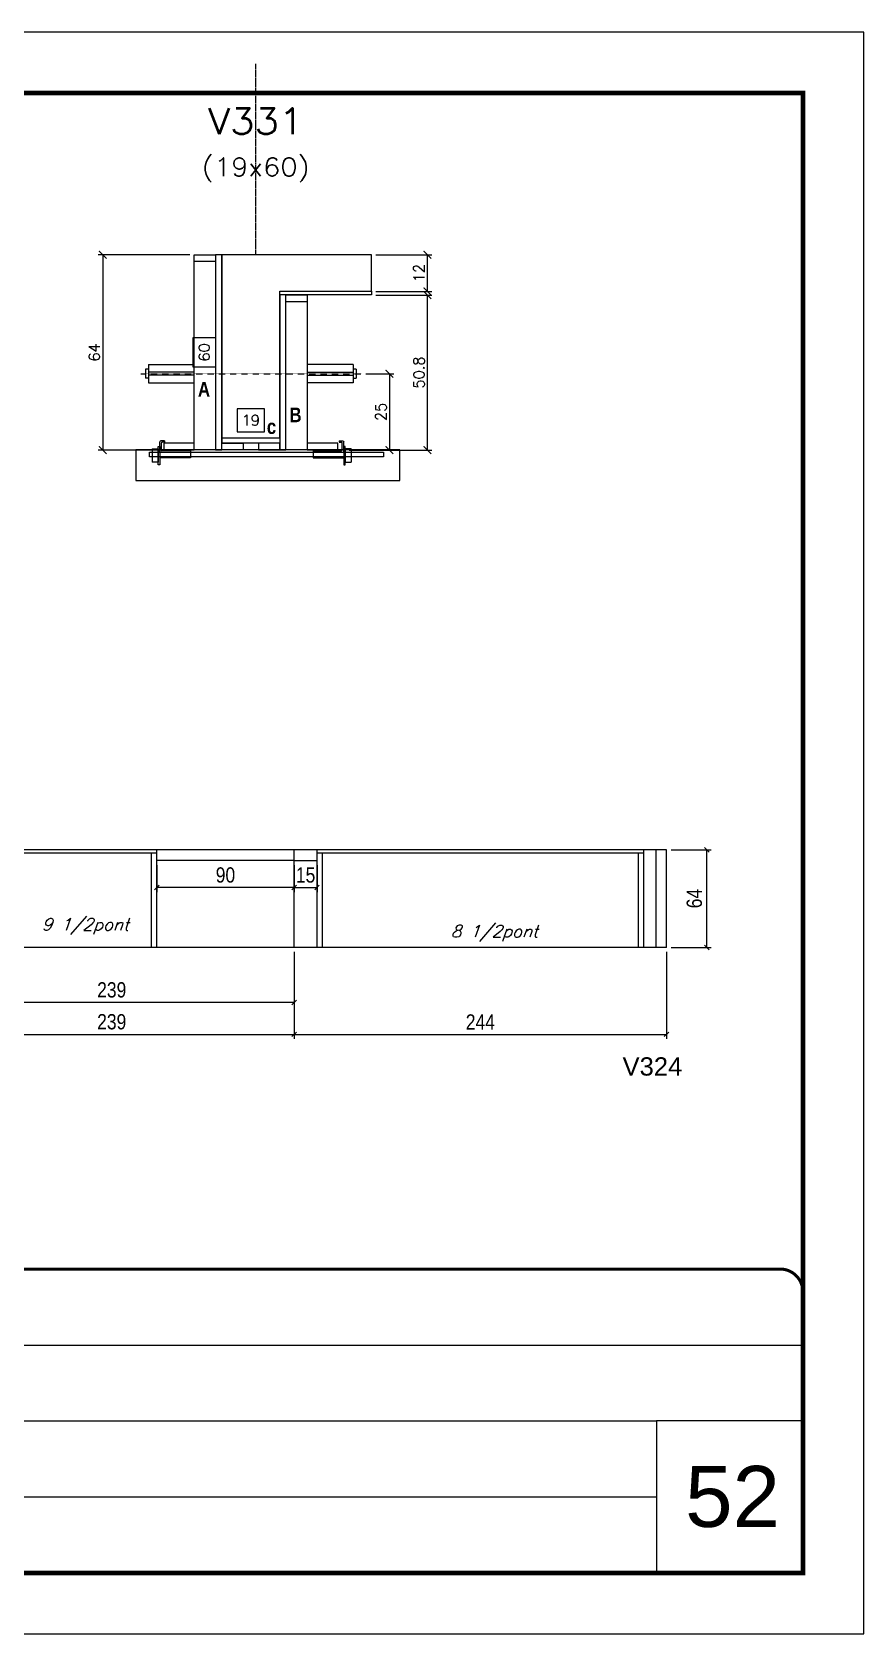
# Model space of a CAD drawing. Extents: x 137137 to 143418, y 10464 to 34486.
# Drawn here: x 142832 to 143377, y 19653 to 20703 of the extents above; entities that cross this region are included whole.
import ezdxf
from ezdxf.enums import TextEntityAlignment as Align

# ---------------------------------------------------------------- set-up
doc = ezdxf.new("R2010")
doc.units = 0
for name, pattern in [('CONTINUO', [0]), ('DASHED', [0.75, 0.5, -0.25]), ('HIDDEN', [0.375, 0.25, -0.125])]:
    doc.linetypes.add(name, pattern=pattern)
for name, color, linetype in [('5', 5, 'Continuous'), ('barrote', 251, 'Continuous'), ('COTA', 241, 'Continuous'), ('Cota Seção (2x)', 4, 'Continuous'), ('detalhes', 4, 'Continuous'), ('Painéis', 200, 'Continuous'), ('presilha', 1, 'Continuous'), ('SARR_2.2x7', 40, 'Continuous'), ('SARR_3.5x7', 81, 'Continuous'), ('TENSOR', 3, 'Continuous'), ('texto', 7, 'Continuous'), ('Texto de Titulo', 7, 'Continuous'), ('Texto Qtd Sarr', 242, 'Continuous')]:
    doc.layers.add(name, color=color, linetype=linetype)
for name, color, linetype, lineweight in [('CARIMBO', 255, 'Continuous', 9), ('CONCRETO', 251, 'Continuous', 25), ('Folhas', 255, 'Continuous', 9), ('Madeira', 126, 'Continuous', 18), ('SARRAFO DE PRESSAO', 251, 'DASHED', 9), ('SCO-___-LAJ', 2, 'Continuous', 0), ('Texto Seção', 7, 'Continuous', 15)]:
    doc.layers.add(name, color=color, linetype=linetype, lineweight=lineweight)
doc.styles.add('ARIAL', font='arial.ttf')
doc.styles.add('COTA TECNICA', font='techl___.ttf', dxfattribs={"height": 10})
doc.styles.add('Romans', font='romans.shx')
doc.styles.get("Standard").update_dxf_attribs({"font": 'arial.ttf'})
doc.styles.add('TECNICA', font='techb___.ttf', dxfattribs={"height": 10})
doc.dimstyles.new('Cota Seção (2x)', dxfattribs={"dimtxt": 7, "dimasz": 5, "dimexe": 3, "dimexo": 3, "dimgap": 2, "dimtad": 3, "dimdec": 1, "dimlfac": 0.5, "dimzin": 12, "dimdsep": 46, "dimtxsty": 'Romans', "dimblk": 'ARCHTICK', "dimcen": 0, "dimclrd": 4, "dimclre": 4, "dimclrt": 1, "dimadec": 1, "dimazin": 3, "dimtfac": 1, "dimtdec": 1, "dimtmove": 0, "dimatfit": 3, "dimldrblk": 'OBLIQUE', "dimfxl": 1, "dimtolj": 1, "dimtzin": 12, "dimarcsym": 0})
doc.dimstyles.new('Cota Seção interna', dxfattribs={"dimtxt": 7, "dimasz": 6, "dimexe": 0.18, "dimexo": 2, "dimgap": -4, "dimtad": 3, "dimdec": 1, "dimlfac": 0.5, "dimzin": 12, "dimdsep": 46, "dimtxsty": 'Romans', "dimblk": 'ARCHTICK', "dimcen": 0.09, "dimse1": 1, "dimse2": 1, "dimsd1": 1, "dimsd2": 1, "dimclrd": 180, "dimclre": 5, "dimclrt": 1, "dimadec": 0, "dimazin": 3, "dimtfac": 1, "dimtdec": 1, "dimtofl": 0, "dimtmove": 0, "dimatfit": 3, "dimldrblk": 'ARCHTICK', "dimfxl": 1, "dimtolj": 1, "dimtzin": 0, "dimarcsym": 0})
doc.dimstyles.new('PAINEL', dxfattribs={"dimtxt": 10, "dimasz": 3, "dimexe": 3, "dimexo": 3, "dimgap": 3, "dimtad": 1, "dimdec": 1, "dimzin": 12, "dimdsep": 46, "dimtxsty": 'COTA TECNICA', "dimblk1": 'OBLIQUE', "dimblk2": 'OBLIQUE', "dimsah": 1, "dimcen": 0.9, "dimclrd": 4, "dimclre": 4, "dimclrt": 240, "dimadec": 1, "dimazin": 3, "dimtfac": 1, "dimtdec": 1, "dimtmove": 0, "dimatfit": 3, "dimfxl": 1, "dimtolj": 1, "dimtzin": 12, "dimarcsym": 0})

# ---------------------------------------------------------------- blocks, each defined once
blk = doc.blocks.new('9999999999')
at = {"color": 30, "linetype": 'CONTINUO'}
for p, q in [((98564.6, 34379.6), (99584, 34379.6)), ((98564.6, 34329.8), (99488, 34329.8)), ((99584, 34329.8), (99488, 34329.8)), ((99488, 34329.8), (99488, 34230.2)), ((98564.6, 34280), (99488, 34280))]:
    blk.add_line(p, q, dxfattribs=at)
at = {"color": 30, "linetype": 'CONTINUO', "const_width": 2}
blk.add_lwpolyline([(99584, 34230.2), (99584, 34414.4, 0.414214), (99569, 34429.4), (98229, 34429.4, 0.414214), (98214, 34414.4), (98214, 34245.2, 0.414214), (98229, 34230.2), (99584, 34230.2)], format="xyb", dxfattribs=at)
at = {"layer": 'Folhas'}
blk.add_lwpolyline([(98139, 34190.2), (99624, 34190.2), (99624, 35240.2), (98139, 35240.2)], close=True, dxfattribs=at)
at = {"layer": 'Folhas', "color": 30, "const_width": 3}
blk.add_lwpolyline([(98214, 34230.2), (99584, 34230.2), (99584, 35200.2), (98214, 35200.2)], close=True, dxfattribs=at)
blk = doc.blocks.new('_Oblique')
at = {"color": 0, "linetype": 'ByBlock', "lineweight": -2}
blk.add_line((-0.5, -0.5), (0.5, 0.5), dxfattribs=at)
blk = doc.blocks.new('*D1485')
at = {"layer": 'COTA', "color": 4, "lineweight": -2, "ltscale": 25, "transparency": 16777216}
for p, q in [((142765, 20099.9), (142765, 20042.9)), ((143004, 20099.9), (143004, 20042.9)), ((142765, 20045.9), (143004, 20045.9))]:
    blk.add_line(p, q, dxfattribs=at)
at = {"layer": 'Defpoints', "color": 0, "ltscale": 25, "transparency": 16777216}
for p in [(142765, 20102.9), (143004, 20102.9), (143004, 20045.9)]:
    blk.add_point(p, dxfattribs=at)
at = {"layer": 'COTA', "color": 4, "lineweight": -2, "ltscale": 25, "transparency": 16777216, "xscale": 3, "yscale": 3, "zscale": 3, "rotation": 180}
blk.add_blockref('_Oblique', (142765, 20045.9), dxfattribs=at)
at = {"layer": 'COTA', "color": 4, "lineweight": -2, "ltscale": 25, "transparency": 16777216, "xscale": 3, "yscale": 3, "zscale": 3}
blk.add_blockref('_Oblique', (143004, 20045.9), dxfattribs=at)
at = {"layer": 'COTA', "color": 240, "ltscale": 25, "transparency": 16777216, "insert": (142884.5, 20054.1), "char_height": 10, "attachment_point": 5, "style": 'COTA TECNICA'}
blk.add_mtext('\\A1;239', dxfattribs=at)
blk = doc.blocks.new('*D1486')
at = {"layer": 'COTA', "color": 4, "lineweight": -2, "ltscale": 25, "transparency": 16777216}
for p, q in [((143004, 20099.9), (143004, 20042.9)), ((143248, 20099.9), (143248, 20042.9)), ((143004, 20045.9), (143248, 20045.9))]:
    blk.add_line(p, q, dxfattribs=at)
at = {"layer": 'Defpoints', "color": 0, "ltscale": 25, "transparency": 16777216}
for p in [(143004, 20102.9), (143248, 20102.9), (143248, 20045.9)]:
    blk.add_point(p, dxfattribs=at)
at = {"layer": 'COTA', "color": 4, "lineweight": -2, "ltscale": 25, "transparency": 16777216, "xscale": 3, "yscale": 3, "zscale": 3, "rotation": 180}
blk.add_blockref('_Oblique', (143004, 20045.9), dxfattribs=at)
at = {"layer": 'COTA', "color": 4, "lineweight": -2, "ltscale": 25, "transparency": 16777216, "xscale": 3, "yscale": 3, "zscale": 3}
blk.add_blockref('_Oblique', (143248, 20045.9), dxfattribs=at)
at = {"layer": 'COTA', "color": 240, "ltscale": 25, "transparency": 16777216, "insert": (143126, 20054), "char_height": 10, "attachment_point": 5, "style": 'COTA TECNICA'}
blk.add_mtext('\\A1;244', dxfattribs=at)
blk = doc.blocks.new('*D1487')
at = {"layer": 'COTA', "color": 4, "lineweight": -2, "ltscale": 25, "transparency": 16777216}
for p, q in [((142765, 20099.9), (142765, 20063.8)), ((143004, 20099.9), (143004, 20063.8)), ((143004, 20066.8), (142765, 20066.8))]:
    blk.add_line(p, q, dxfattribs=at)
at = {"layer": 'Defpoints', "color": 0, "ltscale": 25, "transparency": 16777216}
for p in [(142765, 20102.9), (143004, 20102.9), (142765, 20066.8)]:
    blk.add_point(p, dxfattribs=at)
at = {"layer": 'COTA', "color": 4, "lineweight": -2, "ltscale": 25, "transparency": 16777216, "xscale": 3, "yscale": 3, "zscale": 3, "rotation": 180}
blk.add_blockref('_Oblique', (142765, 20066.8), dxfattribs=at)
at = {"layer": 'COTA', "color": 4, "lineweight": -2, "ltscale": 25, "transparency": 16777216, "xscale": 3, "yscale": 3, "zscale": 3}
blk.add_blockref('_Oblique', (143004, 20066.8), dxfattribs=at)
at = {"layer": 'COTA', "color": 240, "ltscale": 25, "transparency": 16777216, "insert": (142884.5, 20075), "char_height": 10, "attachment_point": 5, "style": 'COTA TECNICA'}
blk.add_mtext('\\A1;239', dxfattribs=at)
blk = doc.blocks.new('*D1491')
at = {"layer": 'COTA', "color": 4, "lineweight": -2, "ltscale": 25, "transparency": 16777216}
for p, q in [((143251, 20166.9), (143277.3, 20166.9)), ((143274.3, 20102.9), (143274.3, 20166.9)), ((143251, 20102.9), (143277.3, 20102.9))]:
    blk.add_line(p, q, dxfattribs=at)
at = {"layer": 'Defpoints', "color": 0, "ltscale": 25, "transparency": 16777216}
for p in [(143248, 20166.9), (143274.3, 20166.9), (143248, 20102.9)]:
    blk.add_point(p, dxfattribs=at)
at = {"layer": 'COTA', "color": 4, "lineweight": -2, "ltscale": 25, "transparency": 16777216, "xscale": 3, "yscale": 3, "zscale": 3}
for p, rotation in [((143274.3, 20166.9), 90), ((143274.3, 20102.9), 270)]:
    blk.add_blockref('_Oblique', p, dxfattribs=dict(at, rotation=rotation))
at = {"layer": 'COTA', "color": 240, "ltscale": 25, "transparency": 16777216, "insert": (143266.2, 20134.9), "char_height": 10, "attachment_point": 5, "rotation": 90, "style": 'COTA TECNICA'}
blk.add_mtext('\\A1;64', dxfattribs=at)
blk = doc.blocks.new('titulo1')
at = {"layer": 'Defpoints', "color": 252, "linetype": 'HIDDEN', "ltscale": 2}
blk.add_line((0, 0), (0, 125), dxfattribs=at)
at = {"layer": 'Defpoints', "style": 'Romans', "oblique": 15}
blk.add_attdef('FOLHA', text='', height=10, dxfattribs=at).set_placement((0, 15.6), align=Align.MIDDLE_CENTER)
at = {"layer": 'Texto Qtd Sarr', "color": 3, "style": 'Romans', "oblique": 15}
for tag, height, p in [('TITULO', 17, (0, 71.4)), ('SEÇÃO', 12, (0, 41.5))]:
    blk.add_attdef(tag, text='', height=height, dxfattribs=at).set_placement(p, align=Align.MIDDLE_CENTER)
blk = doc.blocks.new('_ArchTick')
at = {"color": 0, "linetype": 'ByBlock', "const_width": 0.15}
blk.add_lwpolyline([(-0.5, -0.5), (0.5, 0.5)], dxfattribs=at)
blk = doc.blocks.new('*D1474')
at = {"layer": 'COTA', "color": 4, "lineweight": -2, "transparency": 16777216}
for p, q in [((143057.6, 20530.5), (143094.3, 20530.5)), ((143091.3, 20428.9), (143091.3, 20530.5)), ((143040, 20428.9), (143094.3, 20428.9))]:
    blk.add_line(p, q, dxfattribs=at)
at = {"layer": 'Defpoints', "color": 0, "transparency": 16777216}
for p in [(143054.6, 20530.5), (143091.3, 20530.5), (143037, 20428.9)]:
    blk.add_point(p, dxfattribs=at)
at = {"layer": 'COTA', "color": 4, "lineweight": -2, "transparency": 16777216, "xscale": 5, "yscale": 5, "zscale": 5}
for p, rotation in [((143091.3, 20530.5), 90), ((143091.3, 20428.9), 270)]:
    blk.add_blockref('_ArchTick', p, dxfattribs=dict(at, rotation=rotation))
at = {"layer": 'COTA', "color": 1, "transparency": 16777216, "insert": (143085.8, 20479.7), "char_height": 7, "attachment_point": 5, "rotation": 90, "style": 'Romans'}
blk.add_mtext('\\A1;50.8', dxfattribs=at)
blk = doc.blocks.new('*D1475')
at = {"layer": 'COTA', "color": 4, "lineweight": -2, "transparency": 16777216}
for p, q in [((143057.6, 20556.9), (143094.3, 20556.9)), ((143091.3, 20532.9), (143091.3, 20556.9)), ((143057.6, 20532.9), (143094.3, 20532.9))]:
    blk.add_line(p, q, dxfattribs=at)
at = {"layer": 'Defpoints', "color": 0, "transparency": 16777216}
for p in [(143054.6, 20556.9), (143091.3, 20556.9), (143054.6, 20532.9)]:
    blk.add_point(p, dxfattribs=at)
at = {"layer": 'COTA', "color": 4, "lineweight": -2, "transparency": 16777216, "xscale": 5, "yscale": 5, "zscale": 5}
for p, rotation in [((143091.3, 20556.9), 90), ((143091.3, 20532.9), 270)]:
    blk.add_blockref('_ArchTick', p, dxfattribs=dict(at, rotation=rotation))
at = {"layer": 'COTA', "color": 1, "transparency": 16777216, "insert": (143085.8, 20544.9), "char_height": 7, "attachment_point": 5, "rotation": 90, "style": 'Romans'}
blk.add_mtext('\\A1;12', dxfattribs=at)
blk = doc.blocks.new('*D1476')
at = {"layer": 'Cota Seção (2x)', "color": 180, "lineweight": -2, "transparency": 16777216}
for p, q in [((142952.6, 20502.4), (142937.6, 20502.4)), ((142937.6, 20502.4), (142937.6, 20483.4)), ((142952.6, 20483.4), (142952.6, 20502.4)), ((142937.6, 20483.4), (142952.6, 20483.4))]:
    blk.add_line(p, q, dxfattribs=at)
at = {"layer": 'Defpoints', "color": 0, "transparency": 16777216}
for p in [(142956.6, 20556.9), (142994.6, 20556.9), (142994.6, 20436.9)]:
    blk.add_point(p, dxfattribs=at)
at = {"layer": 'Cota Seção (2x)', "color": 1, "transparency": 16777216, "insert": (142945.1, 20492.9), "char_height": 7, "attachment_point": 5, "rotation": 90, "style": 'Romans'}
blk.add_mtext('\\A1;60', dxfattribs=at)
blk = doc.blocks.new('PRESILHA METÁLICA 1')
at = {"layer": 'presilha'}
for p, q in [((7.5, 10.6), (7.5, 19.9)), ((12, 21), (8.6, 21)), ((9, 11.6), (9, 18.9)), ((12, 19.5), (9.6, 19.5)), ((12, 21), (12, 19.5)), ((0, 13), (6, 13)), ((0, 13), (0, 0)), ((6, 0), (0, 0)), ((6, 15.5), (7.5, 15.5)), ((6, -2.5), (6, 15.5)), ((6, 13), (6, 0)), ((7.5, 15.5), (7.5, -2.5)), ((37.5, 4.1), (7.5, 4.1)), ((37.5, 11), (9.6, 11)), ((37.5, 11), (37.5, 4.1)), ((7.5, -2.5), (6, -2.5))]:
    blk.add_line(p, q, dxfattribs=at)
for centre, radius, start, end in [((8.6, 19.9), 1.14, 90, 180), ((9.6, 18.9), 0.57, 90, 180), ((9.6, 11.6), 0.57, 180, 270)]:
    blk.add_arc(centre, radius, start, end, dxfattribs=at)
blk = doc.blocks.new('*D1477')
at = {"layer": 'Cota Seção (2x)', "color": 180, "lineweight": -2, "transparency": 16777216}
for p, q in [((142984.6, 20455.9), (142966.6, 20455.9)), ((142966.6, 20455.9), (142966.6, 20440.9)), ((142984.6, 20440.9), (142984.6, 20455.9)), ((142966.6, 20440.9), (142984.6, 20440.9))]:
    blk.add_line(p, q, dxfattribs=at)
at = {"layer": 'Defpoints', "color": 0, "transparency": 16777216}
for p in [(142994.6, 20436.9), (142956.6, 20428.9), (142994.6, 20428.9)]:
    blk.add_point(p, dxfattribs=at)
at = {"layer": 'Cota Seção (2x)', "color": 1, "transparency": 16777216, "insert": (142975.6, 20448.4), "char_height": 7, "attachment_point": 5, "style": 'Romans'}
blk.add_mtext('\\A1;19', dxfattribs=at)
blk = doc.blocks.new('*D1478')
at = {"layer": 'COTA', "color": 4, "lineweight": -2, "transparency": 16777216}
for p, q in [((142935.6, 20556.9), (142875.6, 20556.9)), ((142878.6, 20556.9), (142878.6, 20428.9)), ((142935.6, 20428.9), (142875.6, 20428.9))]:
    blk.add_line(p, q, dxfattribs=at)
at = {"layer": 'Defpoints', "color": 0, "transparency": 16777216}
for p in [(142938.6, 20556.9), (142878.6, 20428.9), (142938.6, 20428.9)]:
    blk.add_point(p, dxfattribs=at)
at = {"layer": 'COTA', "color": 4, "lineweight": -2, "transparency": 16777216, "xscale": 5, "yscale": 5, "zscale": 5}
for p, rotation in [((142878.6, 20556.9), 90), ((142878.6, 20428.9), 270)]:
    blk.add_blockref('_ArchTick', p, dxfattribs=dict(at, rotation=rotation))
at = {"layer": 'COTA', "color": 1, "transparency": 16777216, "insert": (142873.1, 20492.9), "char_height": 7, "attachment_point": 5, "rotation": 90, "style": 'Romans'}
blk.add_mtext('\\A1;64', dxfattribs=at)
blk = doc.blocks.new('*D1479')
at = {"layer": 'COTA', "color": 4, "lineweight": -2, "transparency": 16777216}
for p, q in [((143050.9, 20478.9), (143069.4, 20478.9)), ((143066.4, 20478.9), (143066.4, 20428.9)), ((143050.9, 20428.9), (143069.4, 20428.9))]:
    blk.add_line(p, q, dxfattribs=at)
at = {"layer": 'Defpoints', "color": 0, "transparency": 16777216}
for p in [(143047.9, 20478.9), (143047.9, 20428.9), (143066.4, 20428.9)]:
    blk.add_point(p, dxfattribs=at)
at = {"layer": 'COTA', "color": 4, "lineweight": -2, "transparency": 16777216, "xscale": 5, "yscale": 5, "zscale": 5}
for p, rotation in [((143066.4, 20478.9), 90), ((143066.4, 20428.9), 270)]:
    blk.add_blockref('_ArchTick', p, dxfattribs=dict(at, rotation=rotation))
at = {"layer": 'COTA', "color": 1, "transparency": 16777216, "insert": (143060.9, 20453.9), "char_height": 7, "attachment_point": 5, "rotation": 90, "style": 'Romans'}
blk.add_mtext('\\A1;25', dxfattribs=at)
blk = doc.blocks.new('*D1780')
at = {"layer": 'COTA', "color": 4, "lineweight": -2, "ltscale": 25, "transparency": 16777216}
for p, q in [((142914, 20156.9), (142914, 20139.2)), ((143004, 20156.9), (143004, 20139.2)), ((143004, 20142.2), (142914, 20142.2))]:
    blk.add_line(p, q, dxfattribs=at)
at = {"layer": 'Defpoints', "color": 0, "ltscale": 25, "transparency": 16777216}
for p in [(142914, 20159.9), (143004, 20159.9), (142914, 20142.2)]:
    blk.add_point(p, dxfattribs=at)
at = {"layer": 'COTA', "color": 4, "lineweight": -2, "ltscale": 25, "transparency": 16777216, "xscale": 3, "yscale": 3, "zscale": 3, "rotation": 180}
blk.add_blockref('_Oblique', (142914, 20142.2), dxfattribs=at)
at = {"layer": 'COTA', "color": 4, "lineweight": -2, "ltscale": 25, "transparency": 16777216, "xscale": 3, "yscale": 3, "zscale": 3}
blk.add_blockref('_Oblique', (143004, 20142.2), dxfattribs=at)
at = {"layer": 'COTA', "color": 240, "ltscale": 25, "transparency": 16777216, "insert": (142959, 20150.3), "char_height": 10, "attachment_point": 5, "style": 'COTA TECNICA'}
blk.add_mtext('\\A1;90', dxfattribs=at)
blk = doc.blocks.new('*D1781')
at = {"layer": 'COTA', "color": 4, "lineweight": -2, "ltscale": 25, "transparency": 16777216}
for p, q in [((143004, 20156.9), (143004, 20139.2)), ((143019, 20156.9), (143019, 20139.2)), ((143004, 20142.2), (143019, 20142.2))]:
    blk.add_line(p, q, dxfattribs=at)
at = {"layer": 'Defpoints', "color": 0, "ltscale": 25, "transparency": 16777216}
for p in [(143004, 20159.9), (143019, 20159.9), (143019, 20142.2)]:
    blk.add_point(p, dxfattribs=at)
at = {"layer": 'COTA', "color": 4, "lineweight": -2, "ltscale": 25, "transparency": 16777216, "xscale": 3, "yscale": 3, "zscale": 3, "rotation": 180}
blk.add_blockref('_Oblique', (143004, 20142.2), dxfattribs=at)
at = {"layer": 'COTA', "color": 4, "lineweight": -2, "ltscale": 25, "transparency": 16777216, "xscale": 3, "yscale": 3, "zscale": 3}
blk.add_blockref('_Oblique', (143019, 20142.2), dxfattribs=at)
at = {"layer": 'COTA', "color": 240, "ltscale": 25, "transparency": 16777216, "insert": (143011.5, 20150.3), "char_height": 10, "attachment_point": 5, "style": 'COTA TECNICA'}
blk.add_mtext('\\A1;15', dxfattribs=at)

msp = doc.modelspace()

# ---------------------------------------------------------------- linework, layer by layer
at = {"ltscale": 3}
for p, q in [((142906.58, 20481.91), (142906.58, 20475.91)), ((142908.58, 20481.91), (142906.58, 20481.91)), ((142908.58, 20475.91), (142906.58, 20475.91)), ((142908.58, 20484.91), (142908.58, 20472.91)), ((142908.58, 20484.91), (142938.58, 20484.91)), ((142938.58, 20479.91), (142908.58, 20479.91)), ((142938.58, 20477.91), (142908.58, 20477.91)), ((143042.58, 20484.91), (143012.58, 20484.91)), ((143012.58, 20479.91), (143042.58, 20479.91)), ((143012.58, 20477.91), (143042.58, 20477.91)), ((143042.58, 20484.91), (143042.58, 20472.91)), ((143044.58, 20481.91), (143042.58, 20481.91)), ((143042.58, 20475.91), (143044.58, 20475.91)), ((143044.58, 20481.91), (143044.58, 20475.91)), ((142908.58, 20472.91), (142938.58, 20472.91)), ((143042.58, 20472.91), (143012.58, 20472.91))]:
    msp.add_line(p, q, dxfattribs=at)
at = {"layer": 'barrote'}
msp.add_lwpolyline([(142900.22, 20408.94), (143073.19, 20408.94), (143073.19, 20428.94), (142900.22, 20428.94)], close=True, dxfattribs=at)
at = {"layer": 'CONCRETO'}
msp.add_lwpolyline([(142994.58, 20532.94), (143054.58, 20532.94), (143054.58, 20556.94), (142994.58, 20556.94), (142994.58, 20556.94), (142956.58, 20556.94), (142956.58, 20433.34), (142956.59, 20433.34), (142956.59, 20436.94), (142994.58, 20436.94)], close=True, dxfattribs=at)
at = {"layer": 'Madeira'}
for points in [[(142938.58, 20552.54), (142938.58, 20556.94), (142952.58, 20556.94), (142952.58, 20552.54)], [(142938.58, 20556.94), (142952.58, 20556.94), (142952.58, 20428.94), (142938.58, 20428.94)], [(142998.58, 20526.14), (142998.58, 20530.54), (143012.58, 20530.54), (143012.58, 20526.14)], [(142998.58, 20530.54), (143012.58, 20530.54), (143012.58, 20428.94), (142998.58, 20428.94)], [(142938.58, 20428.94), (142938.58, 20433.34), (142918.58, 20433.34), (142918.58, 20428.94)], [(142956.59, 20428.94), (142956.59, 20433.34), (142970.59, 20433.34), (142970.59, 20428.94)], [(142994.58, 20428.94), (142994.58, 20433.34), (142980.58, 20433.34), (142980.58, 20428.94)], [(143032.58, 20428.94), (143032.58, 20433.34), (143012.58, 20433.34), (143012.58, 20428.94)]]:
    msp.add_lwpolyline(points, close=True, dxfattribs=at)
at = {"layer": 'Painéis', "linetype": 'ByBlock'}
for p, q in [((142928.98, 20166.91), (142032.98, 20166.91)), ((143247.98, 20166.91), (142928.98, 20166.91)), ((143003.98, 20102.91), (143003.98, 20166.91)), ((143247.98, 20102.91), (143247.98, 20166.91)), ((142928.98, 20102.91), (142032.98, 20102.91)), ((143247.98, 20102.91), (142928.98, 20102.91)), ((142928.98, 20102.91), (142928.98, 20102.91))]:
    msp.add_line(p, q, dxfattribs=at)
at = {"layer": 'Painéis'}
for points in [[(142956.58, 20556.94), (142952.58, 20556.94), (142952.58, 20428.94), (142956.58, 20428.94)], [(142994.58, 20530.54), (142994.58, 20532.94), (143054.58, 20532.94), (143054.58, 20530.54)], [(142998.58, 20530.54), (142994.58, 20530.54), (142994.58, 20428.94), (142998.58, 20428.94)], [(142956.59, 20433.34), (142956.59, 20436.94), (142994.58, 20436.94), (142994.58, 20433.34)]]:
    msp.add_lwpolyline(points, close=True, dxfattribs=at)
at = {"layer": 'SARR_2.2x7', "linetype": 'Continuous'}
for p, q in [((142913.98, 20164.71), (142764.98, 20164.71)), ((143232.98, 20164.71), (143018.98, 20164.71)), ((143240.98, 20166.91), (143240.98, 20102.91)), ((143003.98, 20159.91), (142913.98, 20159.91)), ((143003.98, 20159.91), (143018.98, 20159.91))]:
    msp.add_line(p, q, dxfattribs=at)
at = {"layer": 'SARR_3.5x7'}
for p, q in [((142910.48, 20102.91), (142910.48, 20164.71)), ((142913.98, 20102.91), (142913.98, 20166.91)), ((143018.98, 20102.91), (143018.98, 20166.91)), ((143022.48, 20102.91), (143022.48, 20164.71)), ((143229.48, 20164.71), (143229.48, 20102.91)), ((143232.98, 20166.91), (143232.98, 20102.91))]:
    msp.add_line(p, q, dxfattribs=at)
at = {"layer": 'SCO-___-LAJ', "color": 1}
msp.add_lwpolyline([(142909.22, 20427.6), (143062.53, 20427.6), (143062.53, 20424.4), (142909.22, 20424.4)], close=True, dxfattribs=at)
at = {"layer": 'TENSOR', "linetype": 'HIDDEN', "ltscale": 0.5}
msp.add_line((142903.58, 20478.91), (143047.89, 20478.91), dxfattribs=at)

# ---------------------------------------------------------------- block references
at = {"layer": 'presilha', "yscale": 0.6666666666666666, "zscale": 0.6666666666666666}
for p, xscale in [((142911.01, 20420.97), 0.6666666666666666), ((143041.45, 20420.97), -0.6666666666666666)]:
    msp.add_blockref('PRESILHA METÁLICA 1', p, dxfattribs=dict(at, xscale=xscale))
at = {"layer": 'SARRAFO DE PRESSAO', "color": 6, "linetype": 'ByBlock'}
msp.add_blockref('9999999999', (43753.31, -14537.33), dxfattribs=at)
at = {"layer": 'Texto Seção'}
ref = msp.add_blockref('titulo1', (142978.83, 20556.94), dxfattribs=at)
ref.add_attrib('TITULO', 'V331', dxfattribs={"layer": 'Texto de Titulo', "color": 7, "height": 17, "style": 'Romans', "width": 1.1}).set_placement((142978.83, 20644.44), align=Align.MIDDLE_CENTER)
ref.add_attrib('SEÇÃO', '(19x60)', dxfattribs={"layer": 'Texto de Titulo', "color": 7, "height": 12, "style": 'Romans', "width": 1.1}).set_placement((142978.83, 20614.44), align=Align.MIDDLE_CENTER)

# ---------------------------------------------------------------- texts
at = {"layer": '5', "linetype": 'Continuous'}
msp.add_text('V324', height=12, rotation=0.00004, dxfattribs=at).set_placement((143219.14, 20018.86))
at = {"layer": 'CARIMBO', "style": 'ARIAL'}
msp.add_text('52', height=40, dxfattribs=at).set_placement((143260.15, 19723.02))
at = {"layer": 'detalhes', "style": 'TECNICA'}
for s, p in [('A', (142940.98, 20463.97)), ('B', (143000.94, 20447.13)), ('c', (142986.1, 20439.43))]:
    msp.add_text(s, height=9.6, dxfattribs=at).set_placement(p)
at = {"layer": 'texto', "color": 2, "char_height": 8, "attachment_point": 5, "style": 'Romans'}
for s, insert in [('{\\Q19;\\C256;9 1/2pont}', (142867.16, 20116.61)), ('{\\Q19;\\C256;8 1/2pont}', (143135.17, 20112.18))]:
    msp.add_mtext(s, dxfattribs=dict(at, insert=insert))

# ---------------------------------------------------------------- dimensions: what is measured, and where the dimension line sits
at = {"layer": 'COTA'}
for base, p1, p2, picture, middle in [((142878.61, 20428.94), (142938.58, 20556.94), (142938.58, 20428.94), '*D1478', (142873.11, 20492.94)), ((143091.3, 20556.94), (143054.58, 20532.94), (143054.58, 20556.94), '*D1475', (143085.8, 20544.94)), ((143091.3, 20530.54), (143036.98, 20428.94), (143054.58, 20530.54), '*D1474', (143085.8, 20479.74)), ((143066.44, 20428.94), (143047.89, 20478.91), (143047.89, 20428.94), '*D1479', (143060.94, 20453.92))]:
    dim = msp.add_linear_dim(base=base, p1=p1, p2=p2, angle=90, dimstyle='Cota Seção (2x)', dxfattribs=at)
    dim.commit()
    dim.dimension.update_dxf_attribs({"geometry": picture, "text_midpoint": middle})
at = {"layer": 'COTA', "ltscale": 25}
dim = msp.add_linear_dim(base=(143274.27, 20166.91), p1=(143247.98, 20102.91), p2=(143247.98, 20166.91), angle=90, dimstyle='PAINEL', dxfattribs=at)
dim.commit()
dim.dimension.update_dxf_attribs({"geometry": '*D1491', "text_midpoint": (143266.17, 20134.91)})
for base, p1, p2, picture, middle in [((142913.98, 20142.16), (143003.98, 20159.91), (142913.98, 20159.91), '*D1780', (142958.98, 20150.3)), ((142764.98, 20066.78), (143003.98, 20102.91), (142764.98, 20102.91), '*D1487', (142884.48, 20075.03))]:
    dim = msp.add_linear_dim(base=base, p1=p1, p2=p2, dimstyle='PAINEL', dxfattribs=at)
    dim.commit()
    dim.dimension.update_dxf_attribs({"geometry": picture, "text_midpoint": middle})
dim = msp.add_linear_dim(base=(143018.98, 20142.16), p1=(143003.98, 20159.91), p2=(143018.98, 20159.91), dimstyle='PAINEL', dxfattribs=at)
dim.commit()
dim.dimension.update_dxf_attribs({"geometry": '*D1781', "text_midpoint": (143011.48, 20142.16), "dimtype": 160})
for base, p1, p2, picture, middle in [((143003.98, 20045.89), (142764.98, 20102.91), (143003.98, 20102.91), '*D1485', (142884.48, 20054.14)), ((143247.98, 20045.89), (143003.98, 20102.91), (143247.98, 20102.91), '*D1486', (143125.98, 20053.96))]:
    dim = msp.add_linear_dim(base=base, p1=p1, p2=p2, dimstyle='PAINEL', override={"dimtmove": 1}, dxfattribs=at)
    dim.commit()
    dim.dimension.update_dxf_attribs({"geometry": picture, "text_midpoint": middle})
at = {"layer": 'Cota Seção (2x)'}
dim = msp.add_linear_dim(base=(142956.58, 20556.94), p1=(142994.58, 20436.94), p2=(142994.58, 20556.94), angle=90, dimstyle='Cota Seção interna', dxfattribs=at)
dim.commit()
dim.dimension.update_dxf_attribs({"geometry": '*D1476', "text_midpoint": (142956.58, 20492.94), "dimtype": 160})
dim = msp.add_linear_dim(base=(142994.58, 20436.94), p1=(142956.59, 20428.94), p2=(142994.58, 20428.94), dimstyle='Cota Seção interna', dxfattribs=at)
dim.commit()
dim.dimension.update_dxf_attribs({"geometry": '*D1477', "text_midpoint": (142975.59, 20436.94), "dimtype": 160})

doc.saveas('drawing.dxf')
